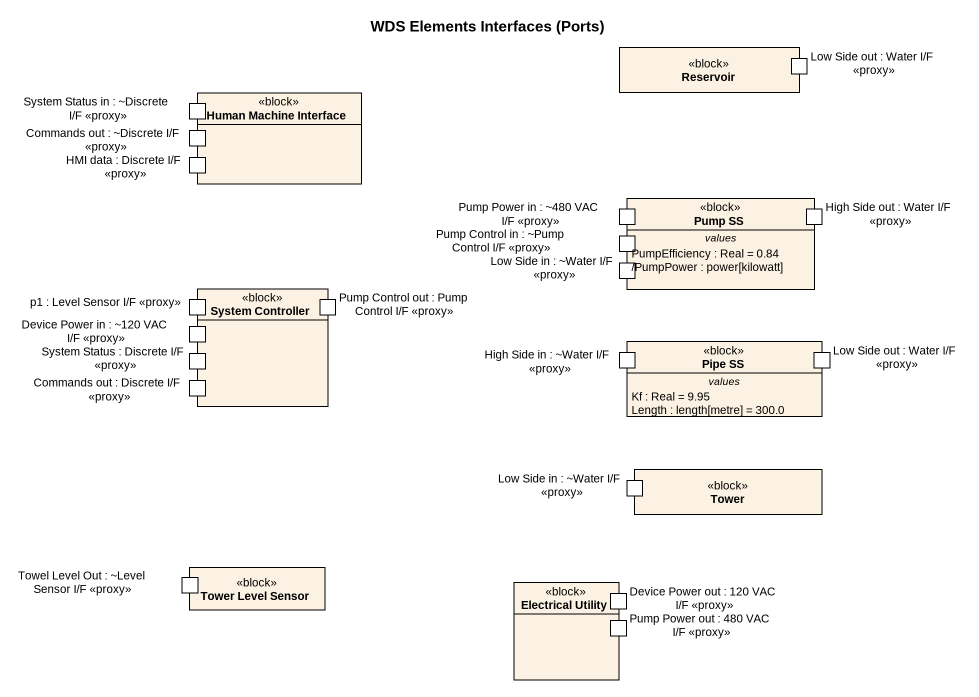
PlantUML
@startuml
title WDS Elements Interfaces (Ports)
allowmixing
hide circle
hide empty members
rectangle Reservoir <<block>> {
  port "Low Side out : Water I/F <<proxy>>" as Low_Side_out_Water_I_F_proxy
}
rectangle "Human Machine Interface" as Human_Machine_Interface <<block>> {
  port "System Status in : ~Discrete I/F <<proxy>>" as System_Status_in_Discrete_I
  port "Commands out : ~Discrete I/F <<proxy>>" as Commands_out_Discrete_I_F
  port "HMI data : Discrete I/F <<proxy>>" as HMI_data_Discrete_I_F_proxy
}
class "Pump SS" as Pump_SS <<block>> {
  -- values --
  PumpEfficiency : Real = 0.84
  /PumpPower : power[kilowatt]
  -- ports --
  Pump Power in : ~480 VAC I/F <<proxy>>
  Pump Control in : ~Pump Control I/F <<proxy>>
  Low Side in : ~Water I/F <<proxy>>
  High Side out : Water I/F <<proxy>>
}
rectangle "System Controller" as System_Controller <<block>> {
  port "p1 : Level Sensor I/F <<proxy>>" as p1_Level_Sensor_I_F_proxy
  port "Pump Control out : Pump Control I/F <<proxy>>" as Pump_Control_out_Pump
  port "Device Power in : ~120 VAC I/F <<proxy>>" as Device_Power_in_120_VAC_I_F
  port "System Status : Discrete I/F <<proxy>>" as System_Status_Discrete_I_F
  port "Commands out : Discrete I/F <<proxy>>" as Commands_out_Discrete_I_F_2
}
class "Pipe SS" as Pipe_SS <<block>> {
  -- values --
  Kf : Real = 9.95
  Length : length[metre] = 300.0
  -- ports --
  High Side in : ~Water I/F <<proxy>>
  Low Side out : Water I/F <<proxy>>
}
rectangle Tower <<block>> {
  port "Low Side in : ~Water I/F <<proxy>>" as Low_Side_in_Water_I_F_proxy_2
}
rectangle "Tower Level Sensor" as Tower_Level_Sensor <<block>> {
  port "Towel Level Out : ~Level Sensor I/F <<proxy>>" as Towel_Level_Out_Level
}
rectangle "Electrical Utility" as Electrical_Utility <<block>> {
  port "Device Power out : 120 VAC I/F <<proxy>>" as Device_Power_out_120_VAC_I
  port "Pump Power out : 480 VAC I/F <<proxy>>" as Pump_Power_out_480_VAC_I_F
}
@enduml
